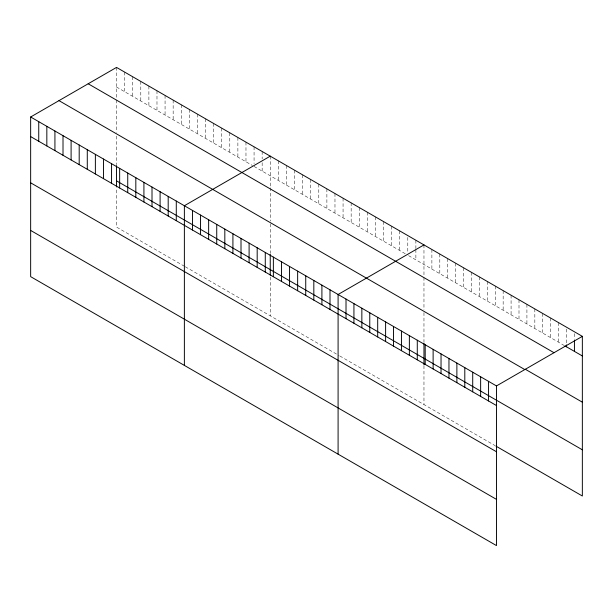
<?xml version="1.0" encoding="UTF-8"?>
<svg xmlns="http://www.w3.org/2000/svg" width="613" height="613" viewBox="0 0 613 613"><rect width="100%" height="100%" fill="white"/><g stroke="black" fill="none" stroke-linecap="round" stroke-linejoin="round"><path stroke-width="0.46" stroke-dasharray="3.06 2.3" d="M116.524 87.023L252.449 165.495M254.066 166.429L405.362 253.782M408.595 255.644L564.136 345.448M184.49 266.303L116.524 227.071L116.524 187.325M185.295 266.77L339.02 355.525M339.824 355.992L495.243 445.72M574.435 333.648L574.435 339.25M566.512 329.074L566.512 343.081M558.596 322.637L558.596 342.246M550.673 318.063L550.673 337.671M542.758 313.488L542.758 333.104M534.835 308.921L534.835 328.53M526.919 304.347L526.919 323.955M518.996 299.772L518.996 319.388M511.081 295.205L511.081 314.814M503.158 290.631L503.158 310.239M495.243 286.056L495.243 305.672M487.32 281.49L487.32 301.098M479.404 276.915L479.404 296.523M471.481 272.341L471.481 291.957M463.566 267.774L463.566 287.382M455.643 263.199L455.643 282.808M447.728 258.625L447.728 278.241M439.805 254.058L439.805 273.666M431.889 249.483L431.889 269.092M423.966 244.909L423.966 276.54M423.966 277.459L423.966 309.81M423.966 312.645L423.966 342.161M423.966 365.746L423.966 404.572M415.882 240.242L415.882 248.648M415.882 249.575L415.882 259.851M407.791 237.438L407.791 253.315M399.699 230.902L399.699 250.51M391.607 226.228L391.607 245.836M383.516 221.554L383.516 241.17M375.424 216.887L375.424 236.495M367.333 212.213L367.333 231.821M359.241 207.546L359.241 227.155M351.157 202.872L351.157 222.481M343.065 198.198L343.065 217.814M334.974 193.532L334.974 213.14M326.882 188.858L326.882 208.466M318.791 184.191L318.791 203.8M310.699 179.517L310.699 199.125M302.607 174.843L302.607 194.459M294.516 170.176L294.516 189.785M286.432 165.502L286.432 185.111M278.34 160.836L278.34 180.444M270.249 156.162L270.249 186.865M270.249 187.785L270.249 221.063M270.249 223.891L270.249 253.414M270.249 276.999L270.249 315.818M262.157 151.488L262.157 158.959M262.157 162.698L262.157 171.104M254.066 146.821L254.066 163.625M245.974 142.147L245.974 161.755M237.882 137.473L237.882 157.089M229.791 132.806L229.791 152.415M221.707 128.132L221.707 147.748M213.615 123.466L213.615 143.074M205.524 118.792L205.524 138.4M197.432 114.118L197.432 133.734M189.34 109.451L189.34 129.059M181.249 104.777L181.249 124.393M173.157 100.111L173.157 119.719M165.066 95.436L165.066 115.045M156.982 90.762L156.982 110.378M148.89 86.096L148.89 105.704M140.798 81.422L140.798 101.038M132.707 76.755L132.707 96.364M124.615 72.081L124.615 91.689M116.524 67.407L116.524 99.038M116.524 99.965L116.524 132.316M116.524 136.094L116.524 164.667"/><path stroke-width="0.92" d="M30.65 116.991L496.476 385.929L496.476 545.593L30.65 276.647L30.65 116.991L116.524 67.407L582.35 336.353L582.35 496.009L496.032 446.172M270.249 156.162L184.375 205.738L184.375 365.402M423.966 244.909L338.092 294.493L338.092 454.149M496.476 385.929L582.35 336.353M564.925 345.901L582.35 355.961M88.188 83.774L554.014 352.713M525.333 369.264L582.35 402.182M58.986 100.632L524.812 369.57M116.524 180.85L582.35 449.796M30.65 136.599L496.476 405.545M30.65 182.82L496.476 451.758M30.65 230.434L496.476 499.373M574.435 340.184L574.435 351.387M566.512 344.95L566.512 346.82M488.553 381.363L488.553 400.971M480.638 376.788L480.638 396.396M472.715 372.214L472.715 391.83M464.8 367.647L464.8 387.255M456.877 363.072L456.877 382.681M448.961 358.498L448.961 378.114M441.038 353.931L441.038 373.539M433.123 349.356L433.123 368.965M425.2 344.782L425.2 364.398M423.966 343.119L423.966 364.827M417.284 340.215L417.284 359.823M409.369 335.64L409.369 355.249M401.446 331.066L401.446 350.674M393.531 326.499L393.531 346.107M385.608 321.925L385.608 341.533M377.692 317.35L377.692 336.958M369.769 312.776L369.769 332.392M361.854 308.209L361.854 327.817M353.931 303.634L353.931 323.243M346.016 299.06L346.016 318.676M330.001 289.819L330.001 309.435M321.909 285.152L321.909 304.761M313.825 280.478L313.825 300.086M305.734 275.804L305.734 295.42M297.642 271.138L297.642 290.746M289.551 266.463L289.551 286.072M281.459 261.797L281.459 281.405M273.367 257.123L273.367 276.731M270.249 254.364L270.249 275.153M265.276 252.449L265.276 272.065M257.184 247.782L257.184 267.391M249.1 243.108L249.1 262.716M241.009 238.442L241.009 258.05M232.917 233.768L232.917 253.376M224.825 229.093L224.825 248.709M216.734 224.427L216.734 244.035M208.642 219.753L208.642 239.361M200.551 215.086L200.551 234.695M192.459 210.412L192.459 230.021M176.283 201.072L176.283 220.68M168.192 196.398L168.192 216.006M160.1 191.731L160.1 211.339M152.009 187.057L152.009 206.665M143.917 182.383L143.917 201.999M135.825 177.716L135.825 197.325M127.734 173.042L127.734 192.651M119.65 168.368L119.65 187.984M116.524 165.617L116.524 186.398M111.558 163.702L111.558 183.31M103.467 159.028L103.467 178.644M95.375 154.361L95.375 173.969M87.284 149.687L87.284 169.295M79.192 145.013L79.192 164.629M71.1 140.346L71.1 159.955M63.009 135.672L63.009 155.288M54.925 131.006L54.925 150.614M46.833 126.332L46.833 145.94M38.742 121.658L38.742 141.274"/></g></svg>
